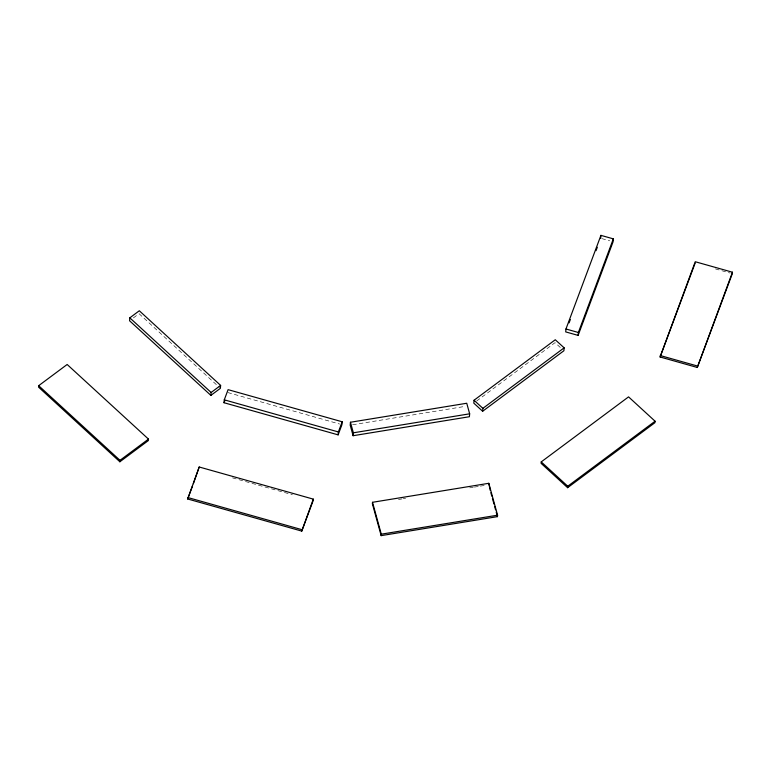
<?xml version="1.0" encoding="UTF-8"?>
<svg xmlns="http://www.w3.org/2000/svg" width="771" height="771" viewBox="0 0 771 771"><rect width="100%" height="100%" fill="white"/><g stroke="black" fill="none" stroke-linecap="round" stroke-linejoin="round"><path stroke-width="0.58" stroke-dasharray="3.85 2.89" d="M133.354 317.922L137.151 315.098M476.661 401.016L555.024 342.671L560.344 347.519M352.569 424.773L465.298 406.356M398.482 499.492L402.048 498.904M403.233 498.712L405.604 498.326M469.684 487.86L473.24 487.282M474.425 487.089L479.176 486.308M480.362 486.115L485.113 485.345M715.411 268.906L730.07 273.03M601.804 238.596L609.697 240.812M227.831 392.555L339.625 424.04M232.495 477.856L292.421 494.731M139.05 313.681L219.494 387.514"/><path stroke-width="1.16" d="M38.675 385.683L38.55 387.129L119.871 461.771L148.35 440.569L148.485 439.113L67.154 364.481L38.675 385.683L119.997 460.316L119.871 461.771M129.817 317.845L129.557 320.755L210.888 395.388L220.381 388.324L220.631 385.413L139.31 310.771L129.817 317.845L211.138 392.478L210.888 395.388M187.671 498.982L199.207 466.995L313.296 499.126L313.171 500.572L301.769 531.103L187.671 498.982L192.557 485.894M199.207 466.995L193.376 483.716M224.033 402.732L224.284 399.831L228.091 389.654L342.179 421.776L341.929 424.686L338.122 434.863L224.033 402.732L224.795 400.698M301.769 531.103L313.296 499.126M338.122 434.863L338.382 431.953L342.179 421.776M350.448 422.248L350.198 425.158L353.108 435.711L469.394 416.725L469.655 413.815L466.744 403.252L350.448 422.248L353.359 432.81L353.108 435.711M372.509 502.297L372.383 503.752L381.163 535.633L497.449 516.637L497.584 515.192L488.795 483.301L372.509 502.297L381.288 534.178L381.163 535.633M474.049 400.236L473.799 403.146L482.636 411.261L563.89 350.757L564.15 347.846L555.274 339.76L474.049 400.236L482.887 408.351L482.636 411.261M488.795 483.301L490.24 490.452M541.232 461.896L541.107 463.352L567.62 487.686L654.955 422.662L655.08 421.217L628.558 396.872L541.232 461.896L567.755 486.231L567.62 487.686M565.962 328.995L565.712 331.906L578.115 335.395L613.08 241.766L613.331 238.856L600.927 235.367L565.962 328.995L578.366 332.484L578.115 335.395M600.676 238.278L600.927 235.367M660.092 356.992L695.249 261.735L732.45 272.211L732.325 273.666L697.292 367.468L660.092 356.992L695.114 263.19M697.292 367.468L732.45 272.211M569.085 322.876L570.347 319.493M596.041 250.681L597.303 247.298M578.366 332.484L613.331 238.856M119.997 460.316L148.485 439.113M211.138 392.478L220.631 385.413M482.887 408.351L564.15 347.846M567.755 486.231L655.08 421.217M353.359 432.81L469.655 413.815M381.288 534.178L497.584 515.192M660.217 355.537L697.418 366.013M224.284 399.831L338.382 431.953M187.806 497.526L301.895 529.658M490.867 492.727L491.802 496.148M492.438 498.423L493.999 504.118M494.625 506.393L495.57 509.814M496.196 512.089L497.449 516.637"/></g></svg>
